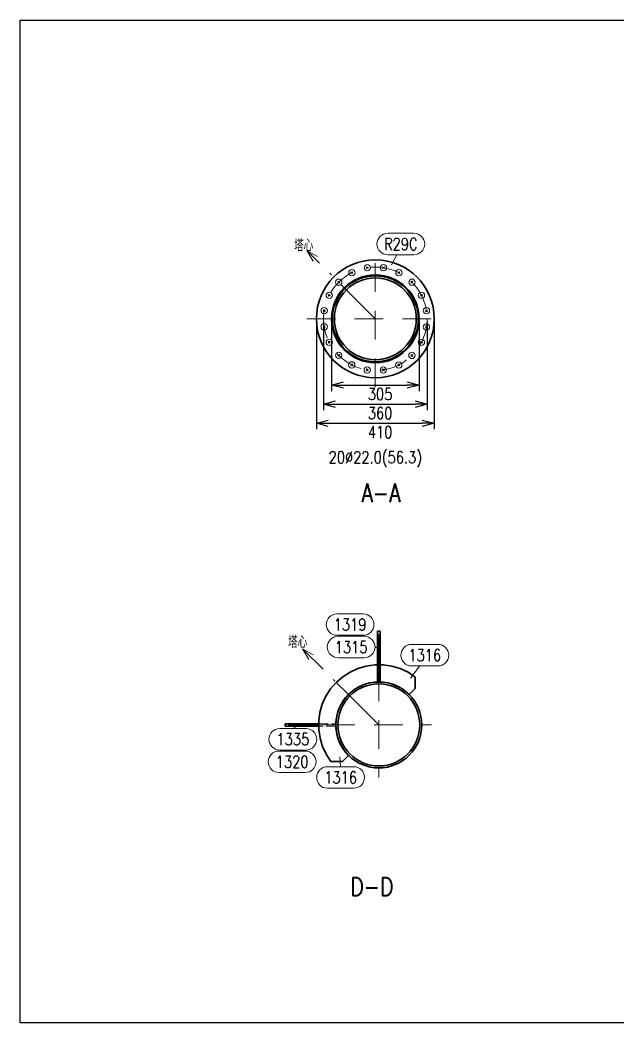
# Model space of a CAD drawing. Extents: x 154981 to 165753, y -86801 to -82885.
# Drawn here: x 157341.1 to 157466.3, y -83536.7 to -83326.7 of the extents above; entities that cross this region are included whole.
import ezdxf
from ezdxf.enums import TextEntityAlignment as Align

# ---------------------------------------------------------------- set-up
doc = ezdxf.new("R2010")
doc.units = 0
doc.header["$MEASUREMENT"] = 0
for name, pattern in [('虚线', [2.75, 2, -0.75]), ('长一点画线', [16.5, 10, -3, 0.5, -3]), ('长虚线', [10, 6, -4])]:
    doc.linetypes.add(name, pattern=pattern)
doc.layers.get('0').update_dxf_attribs({"linetype": 'CONTINUOUS', "lineweight": 25})
doc.layers.get('Defpoints').update_dxf_attribs({"linetype": 'CONTINUOUS'})
doc.layers.add('4', color=7, linetype='CONTINUOUS', lineweight=25)
doc.layers.add('5', color=7, linetype='CONTINUOUS', lineweight=25)
doc.styles.add('DimFont', font='simplex.shx', dxfattribs={"width": 0.8, "bigfont": 'gbhzfs.shx'})
doc.styles.get("Standard").update_dxf_attribs({"font": 'simplex.shx', "width": 0.7, "height": 3, "bigfont": 'gbhzfs.shx'})
doc.dimstyles.new('DHDxfDimStyleOpen30', dxfattribs={"dimtxt": 2.5, "dimasz": 2.5, "dimexe": 1.25, "dimexo": 0.625, "dimtad": 2, "dimtxsty": 'DimFont', "dimblk": 'OPEN30', "dimblk1": 'OPEN30', "dimblk2": 'OPEN30', "dimcen": 2.5, "dimadec": 0, "dimazin": 0, "dimtfac": 1, "dimtmove": 0, "dimatfit": 3, "dimfxl": 0, "dimarcsym": 0})

# ---------------------------------------------------------------- blocks, each defined once
blk = doc.blocks.new('板孔默认')
at = {"layer": '5', "color": 7, "linetype": 'Continuous', "lineweight": 13}
for p, q in [((-0.3, -0.3), (0.3, 0.3)), ((0.3, -0.3), (-0.3, 0.3))]:
    blk.add_line(p, q, dxfattribs=at)
blk.add_circle((0, 0), 1, dxfattribs=at)
blk = doc.blocks.new('_OPEN30')
at = {"color": 0, "linetype": 'ByBlock', "lineweight": -2}
for p, q in [((-1, 0.268), (0, 0)), ((0, 0), (-1, -0.268)), ((0, 0), (-1, 0))]:
    blk.add_line(p, q, dxfattribs=at)
blk = doc.blocks.new('*D613')
at = {"layer": '5', "color": 134, "linetype": 'Continuous', "lineweight": -2}
for p, q in [((157403.17, -83389.85), (157403.17, -83412.35)), ((157427.85, -83389.85), (157427.85, -83412.35)), ((157405.67, -83411.1), (157425.35, -83411.1))]:
    blk.add_line(p, q, dxfattribs=at)
at = {"layer": 'Defpoints', "color": 0, "linetype": 'Continuous'}
for p in [(157403.17, -83389.22), (157427.85, -83389.22), (157427.85, -83411.1)]:
    blk.add_point(p, dxfattribs=at)
at = {"layer": '5', "color": 134, "linetype": 'Continuous', "lineweight": -2, "xscale": 2.5, "yscale": 2.5, "zscale": 2.5, "rotation": 180}
blk.add_blockref('_OPEN30', (157403.17, -83411.1), dxfattribs=at)
at = {"layer": '5', "color": 134, "linetype": 'Continuous', "lineweight": -2, "xscale": 2.5, "yscale": 2.5, "zscale": 2.5}
blk.add_blockref('_OPEN30', (157427.85, -83411.1), dxfattribs=at)
at = {"layer": '5', "color": 134, "linetype": 'Continuous', "lineweight": 18, "insert": (157416.51, -83412.97), "char_height": 2.5, "attachment_point": 5, "line_spacing_factor": 0.6, "style": 'DimFont'}
blk.add_mtext('410', dxfattribs=at)
blk = doc.blocks.new('*D612')
at = {"layer": '5', "color": 134, "linetype": 'Continuous', "lineweight": -2}
for p, q in [((157406.33, -83389.85), (157406.33, -83404.35)), ((157424.69, -83389.85), (157424.69, -83404.35)), ((157408.83, -83403.1), (157422.19, -83403.1))]:
    blk.add_line(p, q, dxfattribs=at)
at = {"layer": 'Defpoints', "color": 0, "linetype": 'Continuous'}
for p in [(157406.33, -83389.22), (157424.69, -83389.22), (157424.69, -83403.1)]:
    blk.add_point(p, dxfattribs=at)
at = {"layer": '5', "color": 134, "linetype": 'Continuous', "lineweight": -2, "xscale": 2.5, "yscale": 2.5, "zscale": 2.5, "rotation": 180}
blk.add_blockref('_OPEN30', (157406.33, -83403.1), dxfattribs=at)
at = {"layer": '5', "color": 134, "linetype": 'Continuous', "lineweight": -2, "xscale": 2.5, "yscale": 2.5, "zscale": 2.5}
blk.add_blockref('_OPEN30', (157424.69, -83403.1), dxfattribs=at)
at = {"layer": '5', "color": 134, "linetype": 'Continuous', "lineweight": 18, "insert": (157416.51, -83404.97), "char_height": 2.5, "attachment_point": 5, "line_spacing_factor": 0.6, "style": 'DimFont'}
blk.add_mtext('305', dxfattribs=at)
blk = doc.blocks.new('*D611')
at = {"layer": '5', "color": 134, "linetype": 'Continuous', "lineweight": -2}
for p, q in [((157404.68, -83389.85), (157404.68, -83408.35)), ((157426.35, -83389.85), (157426.35, -83408.35)), ((157407.18, -83407.1), (157423.85, -83407.1))]:
    blk.add_line(p, q, dxfattribs=at)
at = {"layer": 'Defpoints', "color": 0, "linetype": 'Continuous'}
for p in [(157404.68, -83389.22), (157426.35, -83389.22), (157426.35, -83407.1)]:
    blk.add_point(p, dxfattribs=at)
at = {"layer": '5', "color": 134, "linetype": 'Continuous', "lineweight": -2, "xscale": 2.5, "yscale": 2.5, "zscale": 2.5, "rotation": 180}
blk.add_blockref('_OPEN30', (157404.68, -83407.1), dxfattribs=at)
at = {"layer": '5', "color": 134, "linetype": 'Continuous', "lineweight": -2, "xscale": 2.5, "yscale": 2.5, "zscale": 2.5}
blk.add_blockref('_OPEN30', (157426.35, -83407.1), dxfattribs=at)
at = {"layer": '5', "color": 134, "linetype": 'Continuous', "lineweight": 18, "insert": (157416.51, -83408.97), "char_height": 2.5, "attachment_point": 5, "line_spacing_factor": 0.6, "style": 'DimFont'}
blk.add_mtext('360', dxfattribs=at)
blk = doc.blocks.new('CTDHK')
at = {"color": 0, "linetype": 'Continuous'}
for p, q in [((0, 210), (297, 210)), ((0, 0), (0, 210)), ((297, 0), (0, 0))]:
    blk.add_line(p, q, dxfattribs=at)

msp = doc.modelspace()

# ---------------------------------------------------------------- linework, layer by layer
at = {"color": 3, "linetype": 'Continuous'}
msp.add_line((157415.45869, -83457.97538), (157416.09292, -83458.15258), dxfattribs=at)
at = {"layer": '4', "color": 1, "linetype": 'Continuous', "lineweight": 18}
msp.add_lwpolyline([(157341.11666, -83326.66733), (157341.11666, -83536.66733), (157638.11666, -83536.66733), (157638.11666, -83326.66733)], close=True, dxfattribs=at)
at = {"layer": '5', "color": 3, "linetype": 'Continuous', "lineweight": 18}
for p, q in [((157418.10275, -83371.31755), (157423.60275, -83371.31755)), ((157418.10275, -83375.81755), (157423.60275, -83375.81755)), ((157418.8659, -83377.89896), (157419.99365, -83375.8323)), ((157407.48196, -83451.00141), (157412.98196, -83451.00141)), ((157407.48196, -83455.50141), (157412.98196, -83455.50141)), ((157407.69978, -83455.70474), (157413.19978, -83455.70474)), ((157423.11944, -83457.40986), (157428.61944, -83457.40986)), ((157407.69978, -83460.20474), (157413.19978, -83460.20474)), ((157422.88949, -83464.47267), (157424.8228, -83461.90986)), ((157423.11944, -83461.90986), (157428.61944, -83461.90986)), ((157399.24004, -83474.45771), (157398.24268, -83475.01632)), ((157395.49476, -83475.01632), (157400.99476, -83475.01632)), ((157395.34099, -83479.72882), (157400.84099, -83479.72882)), ((157395.49476, -83479.51632), (157400.99476, -83479.51632)), ((157408.0524, -83480.93282), (157408.24268, -83483.01632)), ((157405.49476, -83483.01632), (157410.99476, -83483.01632)), ((157395.34099, -83484.22882), (157400.84099, -83484.22882)), ((157405.49476, -83487.51632), (157410.99476, -83487.51632))]:
    msp.add_line(p, q, dxfattribs=at)
at = {"layer": '5', "color": 7, "linetype": '长一点画线', "lineweight": 18}
for p, q in [((157415.5125, -83389.22489), (157401.18272, -83374.91196)), ((157401.18272, -83374.91196), (157403.42492, -83376.20473)), ((157401.18272, -83374.91196), (157402.47813, -83377.15263)), ((157401.18272, -83374.91196), (157403.42492, -83376.20473)), ((157401.18272, -83374.91196), (157402.47813, -83377.15263)), ((157416.24476, -83474.26632), (157400.27386, -83458.31419)), ((157400.27386, -83458.31419), (157402.51606, -83459.60697)), ((157400.27386, -83458.31419), (157401.56927, -83460.55487)), ((157400.27386, -83458.31419), (157402.51606, -83459.60697)), ((157400.27386, -83458.31419), (157401.56927, -83460.55487))]:
    msp.add_line(p, q, dxfattribs=at)
at = {"layer": '5', "color": 240, "linetype": '长虚线', "lineweight": 18}
for p, q in [((157415.5125, -83403.56603), (157415.5125, -83374.88375)), ((157401.17136, -83389.22489), (157429.85363, -83389.22489)), ((157416.24476, -83463.26632), (157416.24476, -83485.26632)), ((157405.24476, -83474.26632), (157427.24476, -83474.26632))]:
    msp.add_line(p, q, dxfattribs=at)
at = {"layer": '5', "color": 7, "linetype": 'Continuous', "lineweight": 35}
for p, q in [((157415.94376, -83465.26632), (157415.94376, -83454.63654)), ((157415.94376, -83454.63654), (157416.54576, -83454.63654)), ((157416.54576, -83454.63654), (157416.54576, -83465.26632)), ((157413.60449, -83461.93374), (157411.86652, -83462.43862)), ((157415.39684, -83461.68282), (157413.60449, -83461.93374)), ((157417.20665, -83461.69101), (157415.39684, -83461.68282)), ((157418.99665, -83461.95817), (157417.20665, -83461.69101)), ((157420.72998, -83462.47877), (157418.99665, -83461.95817)), ((157408.69497, -83464.16364), (157407.3267, -83465.34826)), ((157410.2187, -83463.18706), (157408.69497, -83464.16364)), ((157411.86652, -83462.43862), (157410.2187, -83463.18706)), ((157422.37095, -83463.2421), (157420.72998, -83462.47877)), ((157423.88577, -83464.23245), (157422.37095, -83463.2421)), ((157423.88577, -83466.62531), (157423.88577, -83464.23245)), ((157407.31845, -83465.35652), (157406.13509, -83466.72588)), ((157409.87491, -83467.90826), (157407.31845, -83465.35652)), ((157407.3267, -83465.34826), (157409.8808, -83467.90236)), ((157410.85126, -83467.06145), (157411.93152, -83466.36721)), ((157411.93152, -83466.36721), (157413.09958, -83465.83377)), ((157413.09958, -83465.83377), (157414.33167, -83465.472)), ((157414.33167, -83465.472), (157415.60271, -83465.28925)), ((157415.60271, -83465.28925), (157416.88681, -83465.28925)), ((157416.54576, -83465.26632), (157415.94376, -83465.26632)), ((157416.88681, -83465.28925), (157418.15785, -83465.472)), ((157418.15785, -83465.472), (157419.38994, -83465.83377)), ((157419.38994, -83465.83377), (157420.558, -83466.36721)), ((157420.558, -83466.36721), (157421.63826, -83467.06145)), ((157405.15992, -83468.25052), (157404.41301, -83469.89903)), ((157406.13509, -83466.72588), (157405.15992, -83468.25052)), ((157409.0349, -83468.8795), (157409.87491, -83467.90826)), ((157409.8808, -83467.90236), (157410.85126, -83467.06145)), ((157421.63826, -83467.06145), (157422.60872, -83467.90236)), ((157422.60872, -83467.90236), (157423.88577, -83466.62531)), ((157404.41301, -83469.89903), (157403.90974, -83471.63747)), ((157407.8093, -83471.12895), (157408.34166, -83469.9604)), ((157408.34166, -83469.9604), (157409.0349, -83468.8795)), ((157403.90974, -83471.63747), (157403.66048, -83473.43005)), ((157407.2671, -83473.63258), (157407.44867, -83472.36138)), ((157407.44867, -83472.36138), (157407.8093, -83471.12895)), ((157396.61456, -83474.0437), (157403.66379, -83474.03717)), ((157396.61501, -83474.5253), (157396.61456, -83474.0437)), ((157403.66642, -83474.51877), (157396.61501, -83474.5253)), ((157403.66048, -83473.43005), (157403.67035, -83475.23985)), ((157407.26829, -83474.91669), (157407.2671, -83473.63258)), ((157407.45221, -83476.18755), (157407.26829, -83474.91669)), ((157403.67035, -83475.23985), (157403.93916, -83477.0296)), ((157403.93916, -83477.0296), (157404.46137, -83478.76245)), ((157407.81513, -83477.41931), (157407.45221, -83476.18755)), ((157404.46137, -83478.76245), (157405.22622, -83480.40272)), ((157408.34965, -83478.58687), (157407.81513, -83477.41931)), ((157409.04489, -83479.66649), (157408.34965, -83478.58687)), ((157405.22622, -83480.40272), (157406.21797, -83481.91662)), ((157408.61083, -83481.9144), (157409.8867, -83480.63617)), ((157409.8867, -83480.63617), (157409.04489, -83479.66649)), ((157406.21797, -83481.91662), (157408.61083, -83481.9144))]:
    msp.add_line(p, q, dxfattribs=at)
at = {"layer": '5', "color": 240, "linetype": '长一点画线', "lineweight": 18}
for p, q in [((157416.24476, -83465.26632), (157416.24476, -83454.63654)), ((157407.24477, -83474.27465), (157396.61478, -83474.2845))]:
    msp.add_line(p, q, dxfattribs=at)
at = {"layer": '5', "color": 7, "linetype": '虚线', "lineweight": 18}
for p, q in [((157403.66379, -83474.03717), (157407.24454, -83474.03385)), ((157407.24499, -83474.51546), (157403.66642, -83474.51877)), ((157407.24454, -83474.03385), (157407.24499, -83474.51546))]:
    msp.add_line(p, q, dxfattribs=at)
at = {"layer": '5', "color": 7, "linetype": 'Continuous', "lineweight": 35}
for centre, radius in [((157415.5125, -83389.22489), 12.34114), ((157415.5125, -83389.22489), 9.1806), ((157415.5125, -83389.22489), 9), ((157415.5125, -83389.22489), 9), ((157415.5125, -83389.22489), 8.5786), ((157415.5125, -83389.22489), 8.5786), ((157416.24476, -83474.26632), 9), ((157416.24476, -83474.26632), 9), ((157416.24476, -83474.26632), 8.5786), ((157416.24476, -83474.26632), 8.5786)]:
    msp.add_circle(centre, radius, dxfattribs=at)
at = {"layer": '5', "color": 240, "linetype": '长虚线', "lineweight": 18}
msp.add_circle((157415.5125, -83389.22489), 10.83612, dxfattribs=at)
at = {"layer": '5', "color": 3, "linetype": 'Continuous', "lineweight": 18}
for centre, start, end in [((157418.10275, -83373.56755), 90, 270), ((157423.60275, -83373.56755), 270, 90), ((157407.48196, -83453.25141), 90, 270), ((157412.98196, -83453.25141), 270, 90), ((157407.69978, -83457.95474), 90, 270), ((157413.19978, -83457.95474), 270, 90), ((157423.11944, -83459.65986), 90, 270), ((157428.61944, -83459.65986), 270, 90), ((157395.49476, -83477.26632), 90, 270), ((157400.99476, -83477.26632), 270, 90), ((157395.34099, -83481.97882), 90, 270), ((157400.84099, -83481.97882), 270, 90), ((157405.49476, -83485.26632), 90, 270), ((157410.99476, -83485.26632), 270, 90)]:
    msp.add_arc(centre, 2.25, start, end, dxfattribs=at)

# ---------------------------------------------------------------- block references
at = {"color": 2, "linetype": 'Continuous'}
msp.add_blockref('CTDHK', (157341.11666, -83536.66733), dxfattribs=at)
at = {"layer": '5', "color": 7, "linetype": 'Continuous', "lineweight": 35, "xscale": 0.6620000000111759, "yscale": 0.661999999996624, "zscale": 0.662}
for p in [(157413.82365, -83378.52119), (157417.21393, -83378.52318), (157410.59868, -83379.56695), (157420.43767, -83379.57273), (157407.85471, -83381.55809), (157423.17929, -83381.5671), (157405.86034, -83384.29972), (157425.17044, -83384.31107), (157404.81079, -83387.52345), (157426.2162, -83387.53604), (157404.80879, -83390.91374), (157426.21421, -83390.92633), (157405.85455, -83394.13871), (157425.16466, -83394.15006), (157407.8457, -83396.88268), (157423.17028, -83396.89169), (157410.58732, -83398.87705), (157413.81106, -83399.9266), (157417.20135, -83399.9286), (157420.42631, -83398.88284)]:
    msp.add_blockref('板孔默认', p, dxfattribs=at)

# ---------------------------------------------------------------- texts
at = {"layer": '5', "color": 7, "linetype": 'Continuous', "lineweight": 18, "width": 0.8}
for s, p in [('塔心', (157400.5125, -83373.85647)), ('20%%c22.0(56.3)', (157415.5125, -83418.22489)), ('塔心', (157399.24476, -83456.8979))]:
    msp.add_text(s, height=2.5, dxfattribs=at).set_placement(p, align=Align.MIDDLE_CENTER)
at = {"layer": '5', "color": 6, "linetype": 'Continuous', "lineweight": 18, "width": 0.8}
for s, p in [('R29C', (157420.85275, -83373.56755)), ('1319', (157410.23196, -83453.25141)), ('1315', (157410.44978, -83457.95474)), ('1316', (157425.86944, -83459.65986)), ('1335', (157398.24476, -83477.26632)), ('1320', (157398.09099, -83481.97882)), ('1316', (157408.24476, -83485.26632))]:
    msp.add_text(s, height=2.5, dxfattribs=at).set_placement(p, align=Align.MIDDLE_CENTER)
at = {"layer": '5', "color": 2, "linetype": 'Continuous', "lineweight": 18, "width": 0.8}
msp.add_text('A-A', height=3.84912, dxfattribs=at).set_placement((157416.68035, -83423.74348), align=Align.TOP_CENTER)
msp.add_text('D-D', height=3.84912, dxfattribs=at).set_placement((157414.77756, -83508.13368), align=Align.MIDDLE_CENTER)

# ---------------------------------------------------------------- dimensions: what is measured, and where the dimension line sits
at = {"layer": '5', "color": 134, "linetype": 'Continuous', "lineweight": 18}
for base, p1, p2, text, picture, middle in [((157427.85363, -83411.09989), (157403.17136, -83389.22489), (157427.85363, -83389.22489), '410', '*D613', (157416.5125, -83411.09989)), ((157426.34862, -83407.09989), (157404.67638, -83389.22489), (157426.34862, -83389.22489), '360', '*D611', (157416.5125, -83407.09989)), ((157424.6931, -83403.09989), (157406.33189, -83389.22489), (157424.6931, -83389.22489), '305', '*D612', (157416.5125, -83403.09989))]:
    dim = msp.add_linear_dim(base=base, p1=p1, p2=p2, angle=0, text=text, dimstyle='DHDxfDimStyleOpen30', override={"dimtxt": 2.5, "dimclrd": 134, "dimclre": 134, "dimclrt": 134}, dxfattribs=at)
    dim.commit()
    dim.dimension.update_dxf_attribs({"geometry": picture, "text_midpoint": middle, "dimtype": 161})

doc.saveas('drawing.dxf')
